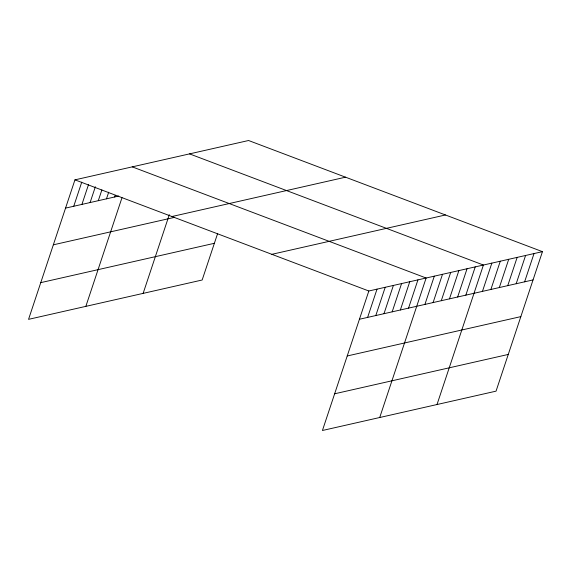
<?xml version="1.0" encoding="UTF-8"?>
<svg xmlns="http://www.w3.org/2000/svg" width="571" height="571" viewBox="0 0 571 571"><rect width="100%" height="100%" fill="white"/><g stroke="black" fill="none" stroke-linecap="round" stroke-linejoin="round"><path stroke-width="0.86" d="M542.45 251.654L368.837 290.996L322.429 430.491L496.049 391.149L542.45 251.654L248.571 140.509L74.951 179.851L28.55 319.346L202.163 280.004L217.658 233.425M73.738 206.259L81.753 182.156M81.924 204.404L88.562 184.454M90.104 202.548L95.364 186.753M98.291 200.692L101.888 189.886M106.477 198.836L108.69 192.191M114.664 196.981L115.214 195.318M85.843 306.363L122.016 197.63M143.135 293.38L169.316 214.682M367.617 317.405L377.017 289.14M375.804 315.549L385.204 287.292M383.99 313.693L393.39 285.436M392.17 311.837L401.57 283.58M400.357 309.982L409.757 281.724M408.543 308.133L417.943 279.869M379.722 417.508L426.13 278.013L132.251 166.868M424.91 304.422L434.31 276.157M433.096 302.566L442.496 274.301M441.283 300.71L450.683 272.453M449.463 298.854L458.87 270.597M457.649 296.999L467.049 268.741M465.836 295.143L475.236 266.885M437.015 404.525L483.423 265.03L189.543 153.885M482.452 291.381L491.852 263.117M490.882 289.468L500.289 261.204M499.318 287.556L508.718 259.298M507.747 285.643L517.155 257.385M516.184 283.737L525.584 255.473M524.613 281.824L534.021 253.56M65.551 208.115L118.754 196.053M171.935 216.53L345.548 177.181M53.339 244.823L174.676 217.323M40.762 282.638L214.375 243.296M271.853 254.323L445.473 214.974M359.43 319.26L533.05 279.911M347.225 355.969L520.838 316.62M334.642 393.79L508.254 354.441M74.951 179.851L368.837 290.996"/></g></svg>
